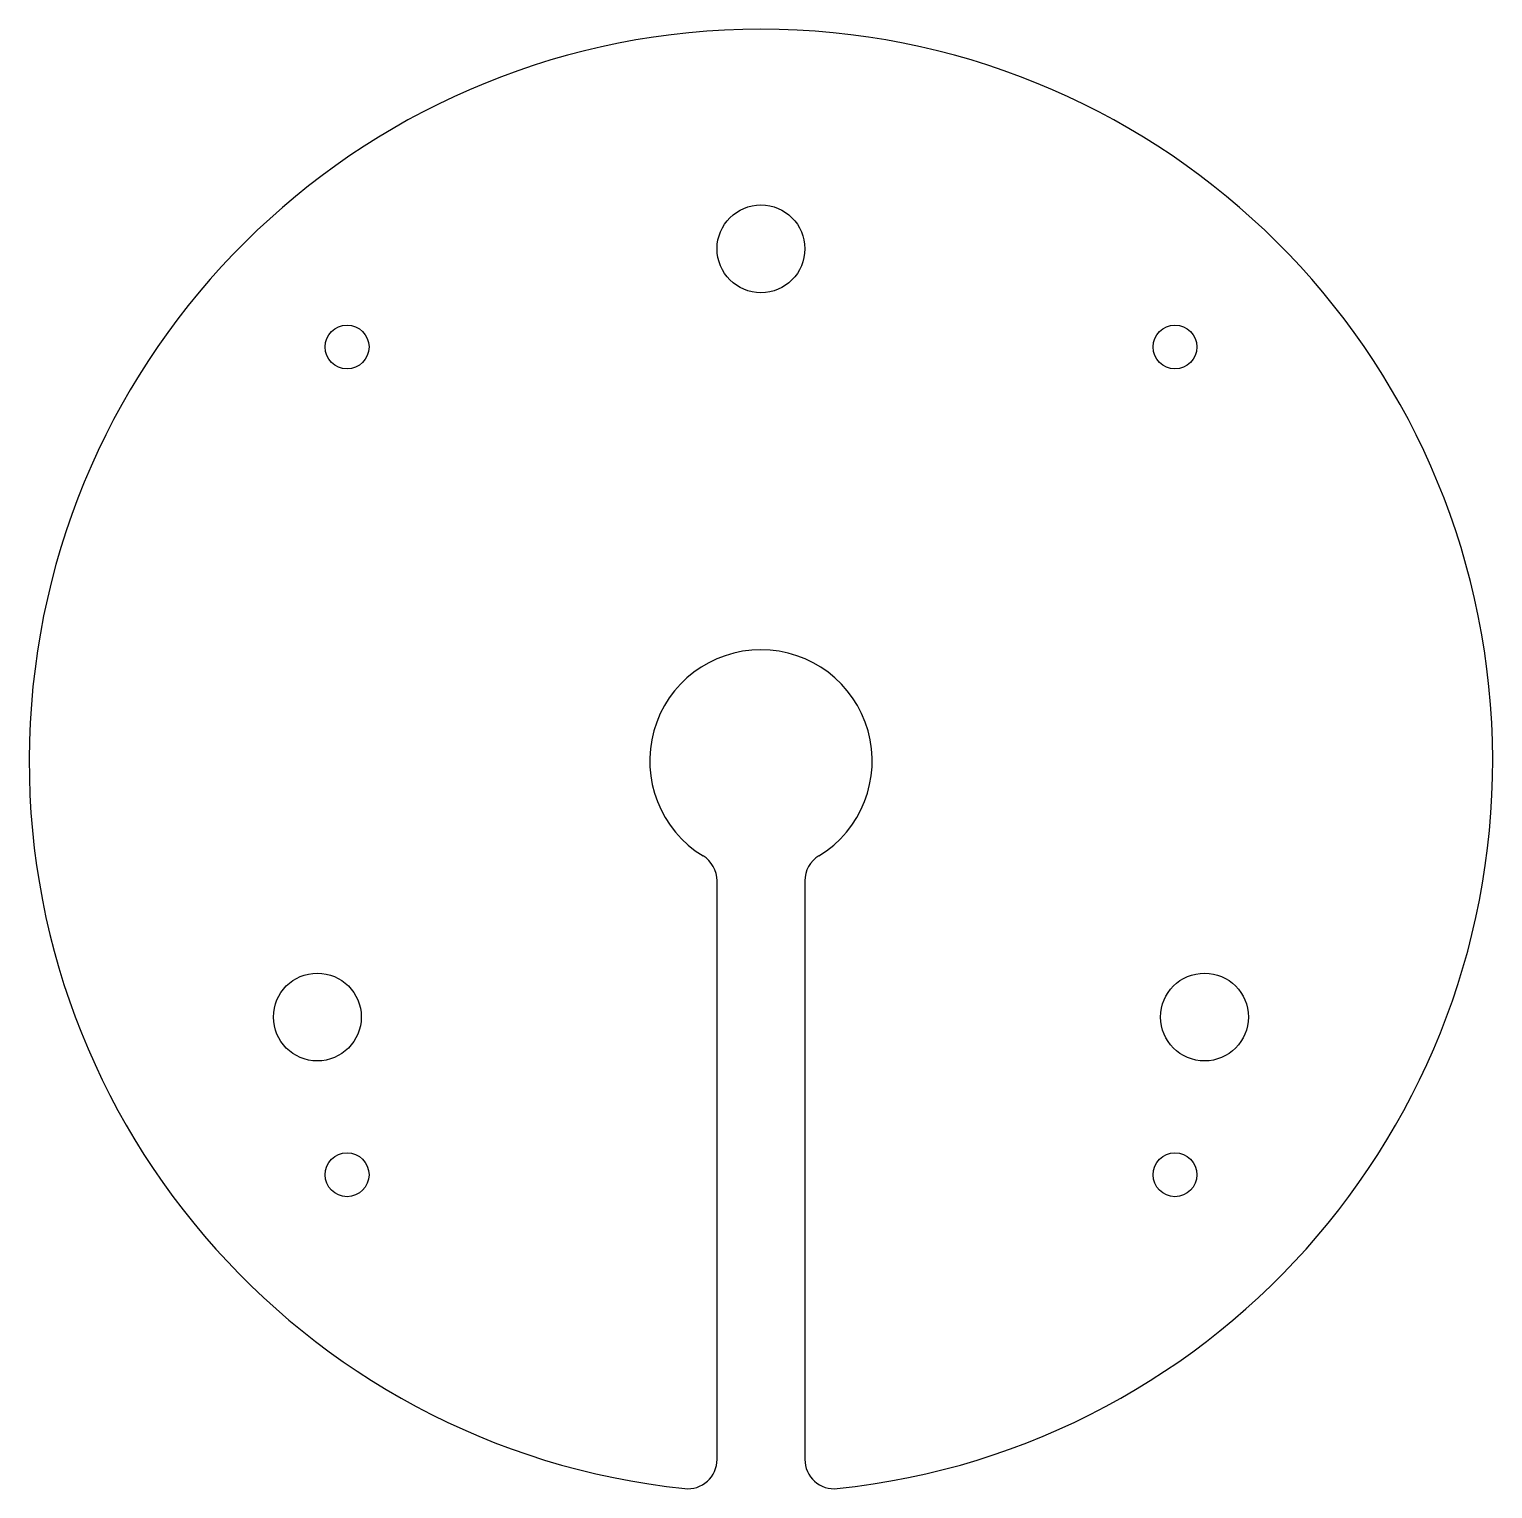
# Model space of a CAD drawing. Header units: millimetres. Extents: x -69 to 31, y -72 to 28.
import ezdxf

# ---------------------------------------------------------------- set-up
doc = ezdxf.new("R2010")
doc.units = ezdxf.units.MM

msp = doc.modelspace()

# ---------------------------------------------------------------- linework, layer by layer
at = {"color": 7, "linetype": 'Continuous', "lineweight": 25}
for p, q in [((-22.03, -69.61), (-22.03, -30.06)), ((-16.03, -30.06), (-16.03, -69.61))]:
    msp.add_line(p, q, dxfattribs=at)
for centre, radius in [((-19.03, 13.13), 3), ((-47.31, 6.42), 1.5), ((9.26, 6.42), 1.5), ((-49.34, -39.37), 3), ((11.28, -39.37), 3), ((-47.31, -50.15), 1.5), ((9.26, -50.15), 1.5)]:
    msp.add_circle(centre, radius, dxfattribs=at)
for centre, radius, start, end in [((-19.03, -21.87), 50, 275.9792, 264.0208), ((-19.03, -21.87), 7.6, 301.3882, 238.6118), ((-24.03, -30.06), 2, 0, 58.6118), ((-14.03, -30.06), 2, 121.3882, 180), ((-24.03, -69.61), 2, 264.0208, 0), ((-14.03, -69.61), 2, 180, 275.9792)]:
    msp.add_arc(centre, radius, start, end, dxfattribs=at)

doc.saveas('drawing.dxf')
